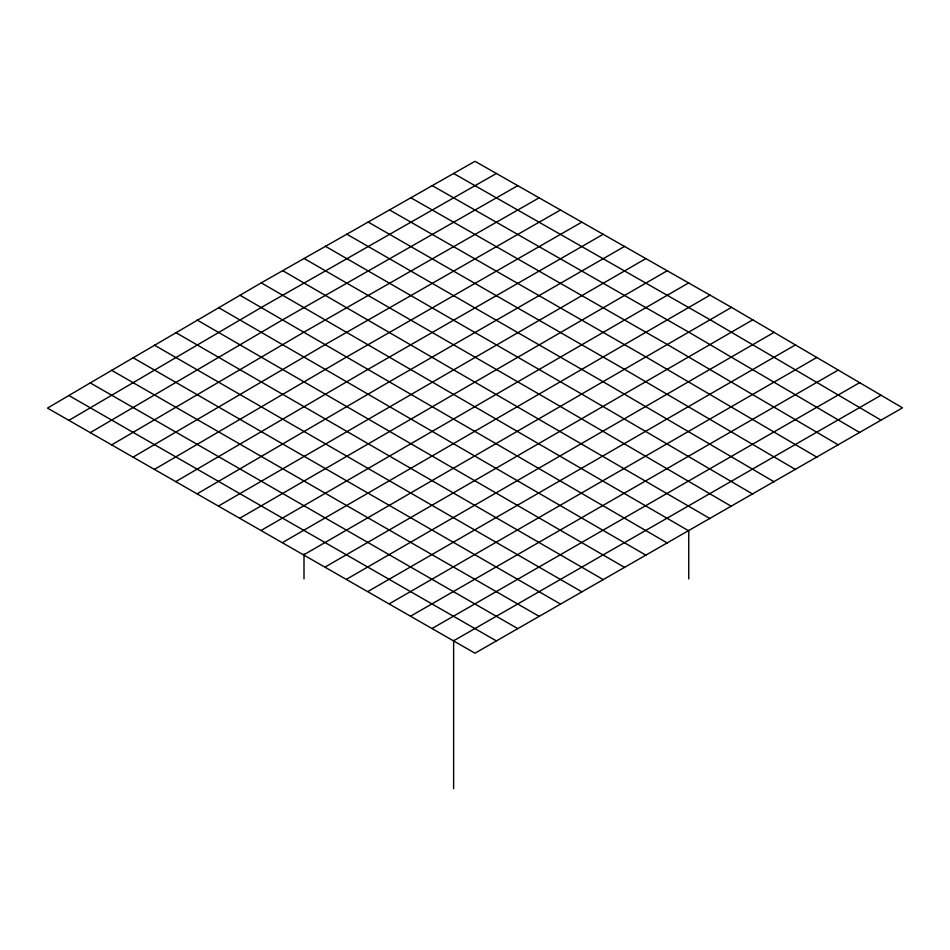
<?xml version="1.0" encoding="UTF-8"?>
<svg xmlns="http://www.w3.org/2000/svg" width="950" height="950" viewBox="0 0 950 950"><rect width="100%" height="100%" fill="white"/><g stroke="black" fill="none" stroke-linecap="round" stroke-linejoin="round"><path stroke-width="1.43" d="M304 578.894L304 553.933M688.75 578.894L688.75 530.433M90.25 382.909L261.25 282.851L475 161.31L731.5 307.372L902.5 407.835L475 653.196L47.5 408.108L90.25 382.909L517.75 628.591M68.875 420.387L261.25 307.491L496.375 173.494M90.25 432.654L282.625 319.806L517.75 185.666M111.625 444.921L304 332.132L539.125 197.826M133 457.176L325.375 344.506L560.5 209.974M154.375 469.407L346.75 356.903L581.875 222.122M175.75 481.626L368.125 369.301L603.25 234.246M197.125 493.834L389.5 381.686L624.625 246.371M218.5 506.017L646 258.507M239.875 518.189L667.375 270.655M261.25 530.361L688.75 282.839M282.625 542.521L710.125 295.07M304 554.693L731.5 307.372M325.375 566.889L752.875 319.77M346.75 579.12L774.25 332.251M795.625 344.791L368.125 591.375M817 357.366L389.5 603.678M838.375 369.978L410.875 616.016M859.75 382.601L432.25 628.389M881.125 395.212L453.625 640.787M453.625 173.47L710.125 319.758L881.125 420.197M432.25 185.63L688.75 332.132L859.75 432.559M410.875 197.766L667.375 344.529L838.375 444.921M389.5 209.902L646 356.963L817 457.259M368.125 222.027L624.625 369.384L795.625 469.573M346.75 234.151L603.25 381.793L774.25 481.876M325.375 246.276L581.875 394.167L752.875 494.166M111.625 370.298L539.125 616.312M68.875 395.509L496.375 640.894M304 258.424L560.5 406.529L731.5 506.421M282.625 270.608L710.125 518.653M261.25 282.851L688.75 530.86M239.875 295.165L667.375 543.056M218.5 307.551L646 555.239M197.125 320.019L624.625 567.423M175.75 332.536L603.25 579.619M154.375 345.111L581.875 591.826M133 357.699L560.5 604.058M453.625 640.336L453.625 788.69"/></g></svg>
